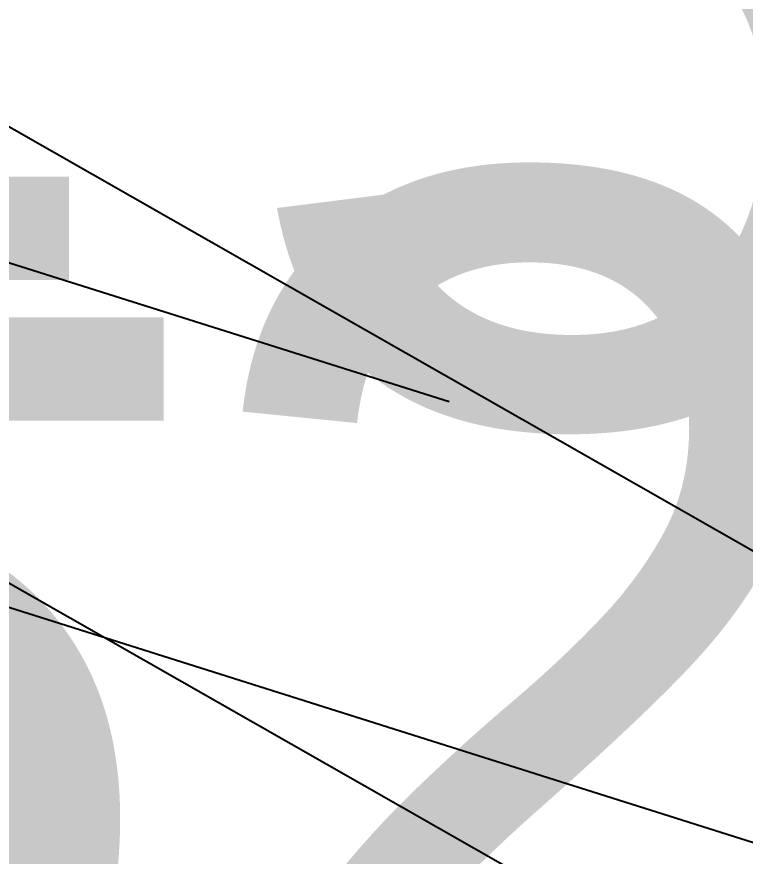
# Model space of a CAD drawing. Header units: metres. Extents: x -2743 to 126, y 13385 to 13916.
# Drawn here: x -1901.703 to -1900.785, y 13652.846 to 13653.905 of the extents above; entities that cross this region are included whole.
import ezdxf

# ---------------------------------------------------------------- set-up
doc = ezdxf.new("R2010")
doc.units = ezdxf.units.M
for name, color, linetype in [('output[1-12]_3_ДЖКХ-24_03233tp$0$Горизонтали', 7, 'Continuous'), ('output[1-12]_3_ДЖКХ-24_03233up$0$Кабель связи', 7, 'Continuous'), ('output[1-12]_3_ДЖКХ-24_03233up$0$Канализация самотёчная', 7, 'Continuous')]:
    doc.layers.add(name, color=color, linetype=linetype)

msp = doc.modelspace()

# ---------------------------------------------------------------- linework, layer by layer
at = {"layer": 'output[1-12]_3_ДЖКХ-24_03233up$0$Кабель связи'}
for points in [[(-1903.6206, 13654.8554), (-1900.5752, 13653.1176)], [(-1903.8516, 13654.4115), (-1900.8031, 13652.6719)]]:
    msp.add_lwpolyline(points, dxfattribs=at)
at = {"layer": 'output[1-12]_3_ДЖКХ-24_03233up$0$Канализация самотёчная'}
for points in [[(-1922.9052, 13659.8591), (-1886.6965, 13648.4138)], [(-1902.5882, 13653.871), (-1901.1577, 13653.4197)]]:
    msp.add_lwpolyline(points, dxfattribs=at)

# ---------------------------------------------------------------- texts
at = {"layer": 'output[1-12]_3_ДЖКХ-24_03233tp$0$Горизонтали'}
for s, p in [('152.28', (-1902.3315, 13653.3954)), ('152.43', (-1903.2899, 13652.5033))]:
    msp.add_text(s, height=1.2, dxfattribs=at).set_placement(p)

doc.saveas('drawing.dxf')
